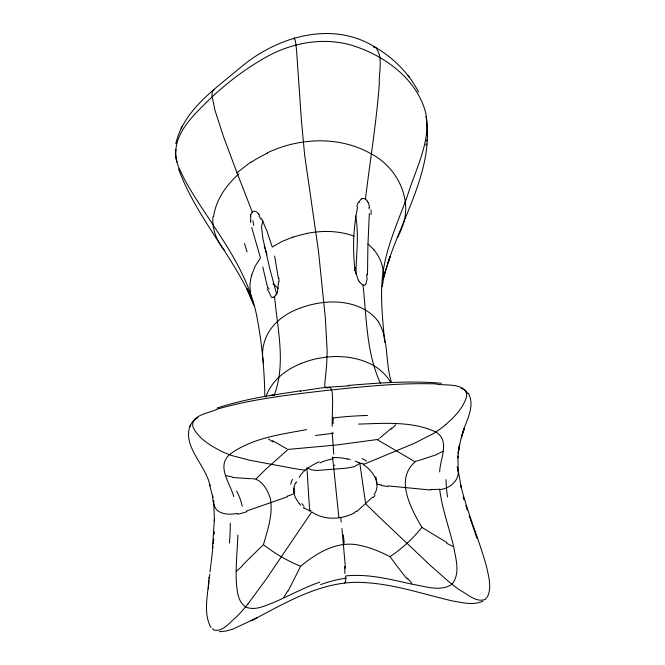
<?xml version="1.0" encoding="UTF-8"?>
<svg xmlns="http://www.w3.org/2000/svg" width="665" height="665" viewBox="0 0 665 665"><rect width="100%" height="100%" fill="white"/><g stroke="black" fill="none" stroke-linecap="round" stroke-linejoin="round"><path stroke-width="1" d="M369.333 213.448L367.903 245.701L367.504 274.886M439.665 471.892C439.981 459.083 450.421 440.596 435.824 432.009A111.928 53.549 -60.3 0 1 433.198 433.68L414.17 443.372L363.298 464.527C372.799 470.82 381.776 483.397 374.104 494.702M332.126 426.315L332.633 401.585L332.234 392.126L330.646 387.778L329.142 387.371L327.03 387.986M425.974 116.392C434.702 167.056 403.073 215.984 388.111 262.409L390.056 256.49L383.539 277.072L390.056 256.49M237.846 535.101C237.372 550.687 235.543 566.256 236.324 581.858C237.122 590.562 237.571 601.484 245.56 606.887C254.537 611.06 264.446 605.965 272.933 602.823C288.593 596.106 303.564 587.76 319.699 582.158M357.695 206.674C353.464 226.657 352.566 247.413 354.753 267.721M427.578 131.82L427.312 135.818M355.999 274.238C356.058 254.886 359.283 235.078 355.6 215.925M212.958 216.632C211.811 228.968 216.724 241.212 224.629 250.53M208.328 588.841L208.486 586.854M214.197 534.145L214.388 531.742M367.338 278.028L365.758 284.396M208.66 584.826L209.059 580.661M212.393 548.434L214.396 519.373L214.413 521.21L213.773 500.595M213.764 538.958L213.282 543.779M208.985 577.154C208.436 593.521 202.592 612.232 210.946 627.544M209.284 578.533L209.766 574.169M213.033 546.189L212.584 550.188M212.501 550.986L211.196 562.025M210.024 571.942L210.464 568.176M210.556 567.42L211.104 562.806M367.279 201.129A4.796 3.317 60.8 0 0 365.451 199.159C370.064 160.672 376.44 122.377 379.333 83.699C378.643 72.169 383.614 57.19 375.625 47.448C332.658 20.216 277.879 36.292 241.304 66.824C216.083 88.312 183.781 109.409 175.801 143.698M426.631 141.196L426.83 139.85M250.456 216.133L250.796 214.72M425.891 145.244L426.157 143.889M175.876 149.583C174.006 159.708 179.716 169.359 183.889 178.17C193.399 196 205.078 212.542 216.083 229.467C233.98 256.532 251.079 285.219 257.056 317.571C261.944 343.248 264.379 369.416 264.82 395.542M383.472 279.076L385.276 271.553M277.554 291.312L278.544 281.943M190.14 426.481C191.171 422.566 194.213 419.199 197.987 417.736M242.509 565.15L263.431 544.643C267.646 530.013 272.974 514.768 270.522 499.365C268.402 491.019 261.453 478.077 251.528 478.717M251.703 274.961L255.152 266.183L260.464 257.887L251.703 227.43M400.671 230.622C414.486 202.135 398.16 167.913 371.378 153.956C339.732 135.81 299.566 137.464 267.189 152.892M359.083 202.493L359.574 201.462M190.564 424.578C181.379 446.165 206.291 465.325 209.999 485.774L209.384 483.995L212.875 497.511L212.576 495.766C212.858 501.767 213.798 509.739 220.315 512.283C225.635 514.718 231.736 514.436 237.355 513.422M407.155 578.966C401.136 571.767 395.617 564.178 390.031 556.655C380.829 552.041 371.311 547.852 361.211 545.682C338.784 539.722 317.272 552.357 300.663 566.248L287.97 591.318M295.95 483.064L296.607 481.743M276.939 293.016L276.017 294.662M262.908 220.639L261.495 226.856L262.883 238.477L269.89 269.067L276.815 294.695M274.088 395.517C286.224 363.88 277.413 329.109 274.579 296.357A4.78 2.053 -57.7 0 1 273.348 297.197M487.179 597.27C491.984 588.168 488.817 577.295 486.822 567.844C479.39 540.088 467.653 513.663 460.837 485.716L461.302 487.545L457.886 468.9M180.963 128.154L181.936 126.533M299.142 477.528C303.348 469.656 311.395 465.517 319.092 461.793M416.016 461.161C394.146 478.434 410.987 508.467 421.876 527.378C412.874 538.667 402.034 548.625 390.031 556.655M372.633 497.038L356.789 511.568M248.053 603.845L266.258 579.024L311.769 511.892C324.312 520.678 341.245 519.548 354.428 512.948M256.166 478.783L266.183 468.9L288.128 449.399L336.291 445.035L377.978 439.44M252.567 212.027L251.993 212.592A4.738 3.275 -75.2 0 0 250.838 214.728M391.619 428.094L381.095 437.038M252.368 212.202L236.981 172.75L250.979 161.903M445.6 424.719C454.12 417.188 462.823 408.618 466.315 397.495A10.956 5.204 -60.2 0 0 466.705 394.087C463.729 382.325 444.029 386.116 435.267 383.863C398.792 382.774 362.408 386.714 326.183 390.471C289.624 394.827 252.742 398.867 217.264 409.125C210.215 413.115 191.645 414.453 192.734 425.833A11.405 5.478 47.4 0 0 193.947 429.083C199.941 439.224 210.489 445.65 220.697 450.912A90.648 43.533 47.4 0 0 229.45 454.661A108.694 52.194 47.4 0 0 232.318 455.675L250.131 460.33L295.185 468.742A190.29 91.379 47.4 0 0 297.887 469.166L305.052 470.155M380.538 437.47L380.006 437.878M379.017 438.642L378.568 438.983M361.777 198.835L362.516 198.519A4.838 3.308 58.8 0 1 364.603 198.76L365.442 199.201M482.906 601.235C473.256 605.549 462.266 602.623 452.316 600.894C423.597 594.286 395.359 584.435 365.733 582.665C323.872 579.298 286.889 602.216 251.279 620.761L256.973 617.793L233.024 629.057L226.241 631.027L219.309 631.7M273.34 297.238L272.101 297.463A6.525 3.001 -62.4 0 1 271.303 297.072L268.361 290.672M301.07 363.522C286.216 369.408 272.342 380.056 266.457 395.343A75.303 55.536 -5.8 0 0 265.825 397.005M436.664 454.644L419.499 460.271M292.974 237.031L282.085 241.428L272.259 247.048L266.773 230.556L261.52 218.411M287.446 496.797L246.441 511.053M217.139 408.036C235.402 402.042 254.254 398.094 273.199 394.977M418.651 460.488L416.697 460.986M300.206 391.244L301.968 390.887M302.858 390.712L324.869 387.396L349.283 385.825M307.297 233.299C319.857 230.938 332.941 230.639 345.426 233.598M270.057 395.492L300.514 390.812M306.623 429.623C280.339 434.503 251.835 438.052 229.774 454.378C216.009 466.165 230.331 483.472 233.731 496.614M332.259 457.778L334.163 457.587M348.202 385.459C379.175 382.849 410.363 380.563 441.41 383.273M358.618 424.087C384.287 423.422 411.893 420.845 435.824 432.009M336.831 356.44L327.097 356.972L317.197 358.568A75.303 55.611 -5.9 0 0 301.054 363.506M250.622 478.7L232.376 477.495M430.721 490.03L388.26 485.924M381.494 484.985L379.557 484.644M376.98 484.162L378.992 484.536M460.995 388.26L465.384 390.272L467.844 393.472M347.654 458.867L350.247 459.59M355.235 461.161L362.167 463.871M300.663 566.248C287.338 560.878 274.736 553.504 263.431 544.643M310.563 511.302L304.188 508.077M377.487 439.806L414.619 461.51M286.931 448.825L286.44 448.584M285.908 448.326L272.459 440.654M446.814 542.507L421.876 527.378M272.983 283.614L278.194 288.427M300.638 505.192L299.1 503.505M344.379 582.864C346.548 582.698 345.384 577.661 345.792 575.923C368.435 573.579 390.762 579.464 412.674 584.344C425.268 586.214 440.355 592.158 451.926 584.227C460.67 573.779 455.733 558.683 453.646 546.688C449.216 527.611 442.142 509.116 439.706 489.606C449.482 488.792 459.914 480.438 458.077 469.806M418.551 92.019C409.041 73.316 393.572 58.113 375.625 47.448L373.73 47.04A11.155 5.303 -59.8 0 0 373.381 47.082M408.027 75.611L409.266 77.082M325.21 388.011L324.703 384.777L326.631 365.185L327.18 351.112L325.318 317.679L318.46 250.954L304.67 155.228L301.445 120.905L296.548 50.174L295.484 41.222L294.304 37.888A11.338 1.38 89.6 0 0 293.822 38.969M373.772 249.749C380.447 257.33 383.896 267.538 383.406 277.613A82.236 60.59 -4.9 0 1 382.242 286.432M359.275 281.727L360.829 283.39A4.788 2.12 44.5 0 0 362.325 284.421M258.652 213.897L259.608 215.194M378.36 321.644C389.233 339.832 384.944 362.741 391.544 382.516M468.31 393.223C476.339 407.504 464.087 423.647 461.277 437.686L464.428 428.11L460.496 440.729L458.077 453.131L459.523 444.469L457.778 457.986L457.852 455.982L458.276 471.66M380.397 383.206C366.307 352.625 366.615 317.803 362.999 284.786A4.721 2.111 44.7 0 1 362.334 284.47M367.246 201.154L367.978 202.65M358.31 280.206L355.235 270.705M253.814 305.252L250.747 296.316L249.907 286.05A82.236 60.665 -6.9 0 1 251.769 274.969M251.719 300.015L246.906 288.685L249.001 293.315C228.228 250.356 195.02 214.014 178.528 168.902M457.129 466.722L457.769 468.451M246.906 288.685L253.515 304.179M236.981 172.75L223.49 136.624L214.936 110.166L211.969 95.635L212.285 91.679L213.764 89.841A7.913 3.799 47.4 0 1 214.504 89.667M473.738 528.941L476.838 538.002M472.458 525.242L473.413 528.018M470.521 519.639L472.133 524.319M469.241 515.874L470.205 518.7M177.098 162.16C169.625 134.662 195.851 113.083 213.157 95.827C227.513 82.784 242.916 70.806 259.633 60.931C288.826 42.394 326.224 35.029 359.125 47.797C388.717 58.786 417.229 80.939 425.658 112.601C431.46 141.429 415.459 169.184 407.346 196.067C398.377 220.772 387.138 245.019 383.19 271.212C379.649 294.853 382.699 318.735 384.686 342.35M465.783 505.458L467.329 510.196M463.139 496.955L463.995 499.781M267.679 288.111L262.783 266.948M274.62 256.067L278.361 278.294M263.515 363.09L262.559 356.398L262.617 351.669A76.018 56.051 -5.9 0 1 264.454 341.91C269.483 324.495 285.418 312.924 301.96 307.438A76.018 56.059 -5.9 0 1 314.545 303.947C325.085 301.744 336.074 301.212 346.698 303.207A53.965 39.792 -5.9 0 1 378.302 321.594M375.825 476.847L376.905 482.898M250.647 222.334L250.456 220.905M293.922 488.06L294.271 494.253A35.511 24.987 3.1 0 0 299.325 503.405M294.046 492.898L294.063 492.981A34.106 24.297 0.7 0 1 295.41 482.94M341.245 521.983L340.754 517.453M369.067 207.547L369.2 208.926M341.935 528.509L345.501 568.359M333.797 454.195L332.176 432.258M332.6 457.079L338.892 517.752M309.649 510.878L306.931 467.886L311.503 469.839L316.349 470.512L346.241 468.193L354.312 466.664L359.832 463.355L365.65 503.846L378.069 515.857A190.398 91.429 47.4 0 0 381.02 518.725L429.939 565.034L448.942 581.833A107.988 51.862 47.4 0 0 451.926 584.227A90.881 43.641 47.4 0 0 459.848 590.079C467.362 594.061 476.63 603.113 485.558 599.29A11.072 5.32 47.4 0 0 486.24 597.636M245.543 606.846A93.017 44.863 -59.8 0 1 236.025 617.328C229.782 622.224 222.343 632.681 213.498 629.871A10.956 5.27 -59.6 0 1 212.717 628.591M248.062 603.853A111.928 54.073 -59.8 0 1 245.568 606.896M242.667 565.691A73.732 26.741 -46.6 0 1 236.191 571.31M230.265 523.189A115.378 36.467 -76.7 0 1 229.45 543.047M236.607 491.069A116.167 48.37 -71.5 0 1 242.243 506.248M246.831 511.684A46.874 26.492 -12.3 0 1 237.513 514.22M232.143 476.805A69.551 43.034 37.3 0 1 225.659 475.575M213.598 216.599A100.44 67.913 -12.4 0 1 239.026 173.806M251.287 162.152A103.383 71.338 -11.5 0 1 267.438 153.199M244.512 243.432A282.101 74.239 62.2 0 1 247.056 251.96M336.822 356.598A62.926 46.284 -5.7 0 1 373.58 365.559A62.884 46.251 -5.7 0 1 390.679 382.417M344.545 566.347A44.755 6.442 82.3 0 1 344.919 573.463M320.655 584.577A114.879 107.597 -10 0 1 346.099 578.226M343.348 534.951A91.97 2.319 83.4 0 1 344.187 543.247M293.481 493.92A91.861 59.941 -7.4 0 1 287.097 496.256M445.6 424.702A93.017 44.439 -60.3 0 1 435.824 431.959M333.049 423.755A46.874 2.178 -87.1 0 1 333.14 418.077M315.434 435.5A116.167 16.949 -6.2 0 1 333.597 433.289M332.367 418.036A115.378 32.12 -7.4 0 1 367.496 415.467M334.736 465.035A91.861 1.505 85.7 0 1 334.686 465.749M334.163 457.711A35.511 28.304 -9.3 0 1 347.554 459.074M411.934 583.305A67.946 30.981 61.3 0 1 407.421 578.151M287.729 590.986A71.637 41.496 -74.9 0 1 283.556 597.611M400.804 230.655A103.383 80.714 0.1 0 1 397.362 237.762M293.057 237.181A82.236 59.966 -5.9 0 1 307.346 233.473M264.229 245.884A282.101 171.287 34 0 1 266.981 254.695M439.69 489.141A44.755 34.073 -13.4 0 1 430.845 489.473M447.52 496.946A114.879 39.709 65.7 0 1 446.065 479.615M388.077 486.431A91.97 63.948 -7.3 0 1 381.261 485.483M453.43 546.638A67.946 32.76 33.3 0 1 446.647 543.239M443.065 451.178A71.637 48.678 -62.8 0 1 436.656 454.345M272.966 441.976A69.551 22.12 55.8 0 1 268.527 438.892M395.783 424.744A73.732 18.412 -58.8 0 1 391.253 429.125M276.058 294.703A4.821 2.161 -58.1 0 1 274.587 296.424M252.559 211.985A4.771 3.383 -76 0 1 254.595 211.212L256.133 211.645A15.977 11.155 -71 0 1 258.494 214.088M258.984 215.834A56.01 40.174 -64.1 0 1 260.713 219.118M253.756 225.452A52.227 27.947 -82.4 0 1 252.883 220.63M250.83 220.68A14.073 8.77 -77.1 0 1 250.763 216.108M268.968 289.3A89.908 30.307 -80.3 0 1 268.585 287.779M267.505 290.173A106.358 36.484 -79.8 0 1 267.222 289.125M278.843 278.086A94.455 63.092 -40.3 0 1 279.084 281.736M277.646 291.278A6.525 3.441 -56.8 0 1 277.039 293.016M345.459 233.531A59.235 43.932 -6.6 0 1 353.955 236.166M356.806 206.175A51.047 36.899 43.4 0 1 358.443 202.06M359.507 201.404A13.732 9.501 52.3 0 1 361.718 198.76M368.393 202.626A15.27 9.917 60.4 0 1 369.316 207.638M371.078 209.841A54.222 32.186 63.2 0 1 371.045 214.496M368.003 244.13A58.936 43.799 -6.5 0 1 373.813 249.724M366.839 274.088A95.669 34.896 65.7 0 1 366.714 277.255M365.609 284.254A5.744 2.71 51.2 0 1 363.09 285.077M359.358 281.702A6.525 3.333 44.4 0 1 358.41 280.214M354.644 270.605A89.999 59.642 28.4 0 1 354.37 268.818M355.268 268.984A106.741 70.191 29.4 0 1 355.085 267.779M319.965 462.906A34.106 24.356 -10.8 0 1 332.434 459.016M290.763 484.311A32.302 14.996 -37.4 0 1 292.434 479.349M309.641 510.097A21.879 5.528 34.5 0 1 310.954 510.687M304.154 508.185A28.869 20.923 -87.8 0 1 303.24 507.578M304.013 506.09A32.785 23.915 -86.6 0 1 301.735 503.571M361.976 458.576A32.785 8.853 10.7 0 1 366.473 461.053M359.208 462.74A28.869 1.172 19 0 1 358.169 462.416M362.226 463.405A21.879 15.179 68 0 1 363.389 464.045M356.515 511.111A31.105 28.836 -86.4 0 1 354.237 512.557M375.052 495.508A31.513 24.796 46.4 0 1 373.206 497.628"/></g></svg>
